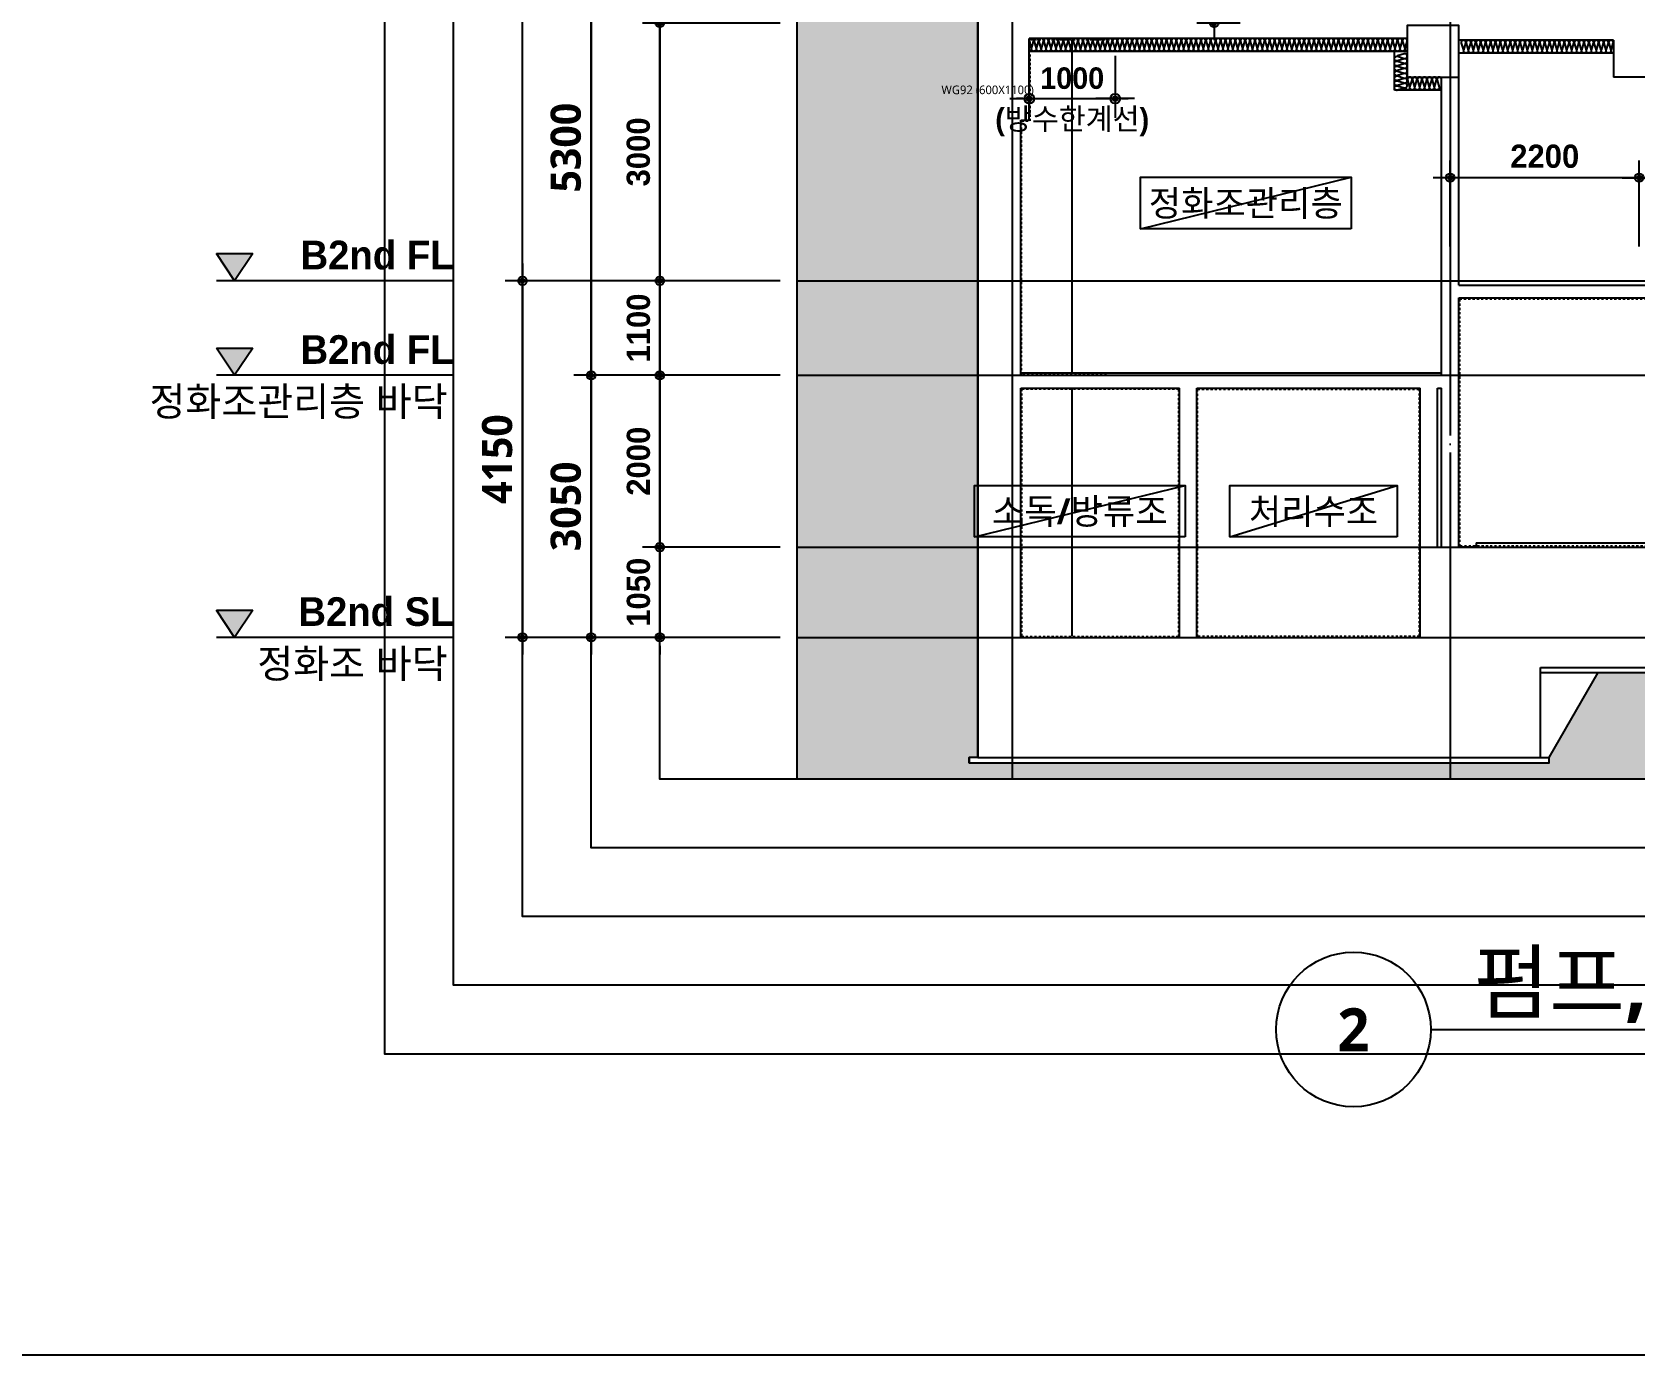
# Model space of a CAD drawing. Header units: millimetres. Extents: x 0 to 168000, y 0 to 59400.
# Drawn here: x 85391 to 104048, y 0 to 15397 of the extents above; entities that cross this region are included whole.
import ezdxf
from ezdxf.enums import TextEntityAlignment as Align

# ---------------------------------------------------------------- set-up
doc = ezdxf.new("R2010")
doc.units = ezdxf.units.MM
doc.header["$LTSCALE"] = 100
for name, pattern in [('CEN', [62, 60, -1, 0, -1]), ('HID', [0.5, 0.25, -0.25]), ('주단면도-1$0$STD_CENTER', [66, 60, -2, 2, -2])]:
    doc.linetypes.add(name, pattern=pattern)
doc.layers.get('Defpoints').update_dxf_attribs({"color": 153})
for name, color, linetype in [('A-ANNO-DIM', 4, 'Continuous'), ('A-ANNO-TEXT1', 7, 'Continuous'), ('A-ANNO-TITL', 7, 'Continuous'), ('A-CEN', 1, 'CEN'), ('A-FLOR-INSL', 8, 'Continuous'), ('A-MARK', 7, 'Continuous'), ('A-ST-AXIS-DIM', 7, 'Continuous'), ('A-ST-CONC', 2, 'Continuous'), ('AA-XXXX-TXT1', 2, 'Continuous'), ('AA-XXXX-TXT2', 3, 'Continuous'), ('DIM', 7, 'Continuous'), ('HID', 7, 'HID'), ('land-sol', 252, 'Continuous'), ('SYM', 7, 'Continuous'), ('주단면도-1$0$A-FIN-TYP1', 6, 'Continuous'), ('주단면도-1$0$A-ST-AXIS-CEN', 252, '주단면도-1$0$STD_CENTER'), ('주단면도-1$0$A-ST-CONC', 2, 'Continuous')]:
    doc.layers.add(name, color=color, linetype=linetype)
doc.layers.add('A-ELEV-LIN2', color=7, linetype='Continuous', lineweight=25)
doc.layers.add('A-XXXX-NPLT', color=144, linetype='Continuous', lineweight=15, plot=False)
doc.layers.add('G(그리드1)', color=185, linetype='Continuous', plot=False)
doc.layers.add('G(그리드2)', color=235, linetype='Continuous', plot=False)
doc.styles.add('2020음성 1차', font='나눔고딕Bold.ttf')
doc.styles.add('SH_진천_나눔', font='')
doc.styles.add('맑은고딕', font='')
doc.styles.get('SH_진천_나눔').set_extended_font_data('NanumGothic', bold=True)
doc.styles.get('맑은고딕').set_extended_font_data('Malgun Gothic')
doc.dimstyles.new('SHP 100', dxfattribs={"dimscale": 100, "dimtxt": 3.5, "dimasz": 1, "dimexe": 2, "dimexo": 2, "dimgap": 1, "dimtad": 1, "dimdec": 0, "dimzin": 0, "dimdsep": 46, "dimtxsty": 'SH_진천_나눔', "dimblk": 'DIMDOT', "dimcen": 0.09, "dimclrd": 256, "dimclre": 256, "dimclrt": 3, "dimadec": 0, "dimazin": 1, "dimtfac": 1, "dimtdec": 0, "dimtix": 1, "dimtmove": 2, "dimatfit": 0, "dimldrblk": 'DIMDOT', "dimfxl": 1, "dimtolj": 1, "dimtzin": 0, "dimlwd": -1, "dimlwe": -1, "dimarcsym": 0})
doc.dimstyles.new('SHP 100내부', dxfattribs={"dimscale": 100, "dimtxt": 2.7, "dimasz": 1, "dimexe": 2, "dimexo": 2, "dimgap": 1, "dimtad": 1, "dimdec": 0, "dimzin": 0, "dimdsep": 46, "dimtxsty": '2020음성 1차', "dimblk": 'DIMDOT', "dimcen": 0.09, "dimclrd": 256, "dimclre": 256, "dimclrt": 3, "dimadec": 0, "dimazin": 1, "dimtfac": 1, "dimtdec": 0, "dimtix": 1, "dimtmove": 2, "dimatfit": 0, "dimldrblk": 'DIMDOT', "dimfxl": 1, "dimtolj": 1, "dimtzin": 0, "dimlwd": -1, "dimlwe": -1, "dimarcsym": 0})
doc.dimstyles.new('내부', dxfattribs={"dimscale": 100, "dimtxt": 2.5, "dimasz": 0.75, "dimexe": 2, "dimexo": 2, "dimgap": 1, "dimtad": 1, "dimdec": 0, "dimdsep": 46, "dimtxsty": '2020음성 1차', "dimblk": 'Z_DOT', "dimcen": 3, "dimdle": 3, "dimclrd": 7, "dimclre": 7, "dimclrt": 3, "dimadec": 0, "dimazin": 0, "dimtfac": 1, "dimtdec": 0, "dimtix": 1, "dimtmove": 2, "dimatfit": 3, "dimfxl": 1, "dimtolj": 1, "dimtzin": 0, "dimarcsym": 0})

# ---------------------------------------------------------------- blocks, each defined once
blk = doc.blocks.new('*U9288')
at = {"layer": 'A-ANNO-TITL'}
blk.add_line((0, 0), (6514.3, 0), dxfattribs=at)
blk.add_circle((-450, 0), 450, dxfattribs=at)
at = {"layer": 'AA-XXXX-TXT1', "style": 'SH_진천_나눔'}
blk.add_attdef('DWG.TITLE', (250, 100), '', height=350, dxfattribs=at)
at = {"layer": 'AA-XXXX-TXT1', "color": 7, "style": 'SH_진천_나눔'}
blk.add_attdef('NO1', text='', height=300, dxfattribs=at).set_placement((-450, 0), align=Align.MIDDLE)
at = {"layer": 'AA-XXXX-TXT1', "style": 'SH_진천_나눔'}
blk.add_attdef('SCALE', text='', height=150, dxfattribs=at).set_placement((6264.3, -100), align=Align.TOP_RIGHT)
blk = doc.blocks.new('Level - GL_Architecture-538196-단면도-1')
at = {"layer": 'A-MARK'}
blk.add_hatch(color=256, dxfattribs=at).paths.add_polyline_path([(-50332, 900), (-49732, 0), (-49132, 900)], flags=0)
for p, q in [((-50332, 900), (-49132, 900)), ((-49732, 0), (-50332, 900)), ((-49132, 900), (-49732, 0)), ((-42506, 0), (-50332, 0))]:
    blk.add_line(p, q, dxfattribs=at)
blk = doc.blocks.new('DIMDOT')
at = {"color": 0}
blk.add_line((-2, 0), (2, 0), dxfattribs=at)
for radius in [0.5, 0.25]:
    blk.add_circle((0, 0), radius, dxfattribs=at)
blk = doc.blocks.new('*D9339')
at = {"layer": 'A-ST-AXIS-DIM'}
for p, q in [((94098, 21502), (90898, 21502)), ((91098, 12602), (91098, 21402)), ((94098, 12502), (90898, 12502))]:
    blk.add_line(p, q, dxfattribs=at)
at = {"layer": 'Defpoints', "color": 0}
for p in [(91098, 21502), (94298, 21502), (94298, 12502)]:
    blk.add_point(p, dxfattribs=at)
at = {"layer": 'A-ST-AXIS-DIM', "linetype": 'ByBlock', "xscale": 100, "yscale": 100, "zscale": 100}
for p, rotation in [((91098, 21502), 90), ((91098, 12502), 270)]:
    blk.add_blockref('DIMDOT', p, dxfattribs=dict(at, rotation=rotation))
at = {"layer": 'A-ST-AXIS-DIM', "color": 3, "insert": (90805, 17002), "char_height": 350, "attachment_point": 5, "rotation": 90, "style": 'SH_진천_나눔'}
blk.add_mtext('\\A1;9000', dxfattribs=at)
blk = doc.blocks.new('*D9340')
at = {"layer": 'A-ST-AXIS-DIM'}
for p, q in [((94098, 12502), (90898, 12502)), ((91098, 12402), (91098, 8452)), ((94098, 8352), (90898, 8352))]:
    blk.add_line(p, q, dxfattribs=at)
at = {"layer": 'Defpoints', "color": 0}
for p in [(94298, 12502), (91098, 8352), (94298, 8352)]:
    blk.add_point(p, dxfattribs=at)
at = {"layer": 'A-ST-AXIS-DIM', "linetype": 'ByBlock', "xscale": 100, "yscale": 100, "zscale": 100}
for p, rotation in [((91098, 12502), 90), ((91098, 8352), 270)]:
    blk.add_blockref('DIMDOT', p, dxfattribs=dict(at, rotation=rotation))
at = {"layer": 'A-ST-AXIS-DIM', "color": 3, "insert": (90806, 10427), "char_height": 350, "attachment_point": 5, "rotation": 90, "style": 'SH_진천_나눔'}
blk.add_mtext('\\A1;4150', dxfattribs=at)
blk = doc.blocks.new('*D9341')
at = {"layer": 'A-ST-AXIS-DIM'}
for p, q in [((94098, 16702), (91698, 16702)), ((91898, 16602), (91898, 11502)), ((94098, 11402), (91698, 11402))]:
    blk.add_line(p, q, dxfattribs=at)
at = {"layer": 'Defpoints', "color": 0}
for p in [(94298, 16702), (91898, 11402), (94298, 11402)]:
    blk.add_point(p, dxfattribs=at)
at = {"layer": 'A-ST-AXIS-DIM', "linetype": 'ByBlock', "xscale": 100, "yscale": 100, "zscale": 100}
for p, rotation in [((91898, 16702), 90), ((91898, 11402), 270)]:
    blk.add_blockref('DIMDOT', p, dxfattribs=dict(at, rotation=rotation))
at = {"layer": 'A-ST-AXIS-DIM', "color": 3, "insert": (91605, 14052), "char_height": 350, "attachment_point": 5, "rotation": 90, "style": 'SH_진천_나눔'}
blk.add_mtext('\\A1;5300', dxfattribs=at)
blk = doc.blocks.new('*D9343')
at = {"layer": 'A-ST-AXIS-DIM'}
for p, q in [((94098, 11402), (91698, 11402)), ((91898, 11302), (91898, 8452)), ((94098, 8352), (91698, 8352))]:
    blk.add_line(p, q, dxfattribs=at)
at = {"layer": 'Defpoints', "color": 0}
for p in [(94298, 11402), (91898, 8352), (94298, 8352)]:
    blk.add_point(p, dxfattribs=at)
at = {"layer": 'A-ST-AXIS-DIM', "linetype": 'ByBlock', "xscale": 100, "yscale": 100, "zscale": 100}
for p, rotation in [((91898, 11402), 90), ((91898, 8352), 270)]:
    blk.add_blockref('DIMDOT', p, dxfattribs=dict(at, rotation=rotation))
at = {"layer": 'A-ST-AXIS-DIM', "color": 3, "insert": (91605, 9877), "char_height": 350, "attachment_point": 5, "rotation": 90, "style": 'SH_진천_나눔'}
blk.add_mtext('\\A1;3050', dxfattribs=at)
blk = doc.blocks.new('Z_DOT')
at = {"layer": 'DIM', "color": 0}
for p, q in [((0, -3), (0, 3)), ((-3, 0), (3, 0))]:
    blk.add_line(p, q, dxfattribs=at)
for radius in [0.75, 0.375]:
    blk.add_circle((0, 0), radius, dxfattribs=at)
blk = doc.blocks.new('*D9381')
at = {"layer": 'Defpoints', "color": 0}
for p in [(96998, 15322), (97998, 15322), (97998, 14622)]:
    blk.add_point(p, dxfattribs=at)
at = {"layer": 'DIM', "color": 7, "lineweight": -2, "ltscale": 10}
for p, q in [((96998, 15122), (96998, 14422)), ((97998, 15122), (97998, 14422)), ((96923, 14622), (96848, 14622)), ((96998, 14622), (97998, 14622)), ((98073, 14622), (98148, 14622))]:
    blk.add_line(p, q, dxfattribs=at)
at = {"layer": 'DIM', "color": 7, "linetype": 'ByBlock', "lineweight": -2, "xscale": 75, "yscale": 75, "zscale": 75}
blk.add_blockref('Z_DOT', (96998, 14622), dxfattribs=at)
at = {"layer": 'DIM', "color": 7, "linetype": 'ByBlock', "lineweight": -2, "xscale": 75, "yscale": 75, "zscale": 75, "rotation": 180}
blk.add_blockref('Z_DOT', (97998, 14622), dxfattribs=at)
at = {"layer": 'DIM', "color": 3, "char_height": 250, "attachment_point": 5, "style": '2020음성 1차'}
for s, insert in [('\\A1;1000', (97498, 14859)), ('\\A1;(방수한계선)', (97498, 14348))]:
    blk.add_mtext(s, dxfattribs=dict(at, insert=insert))
blk = doc.blocks.new('*D9409')
at = {"layer": 'A-ANNO-DIM'}
for p, q in [((104098, 12902), (104098, 13902)), ((105698, 12902), (105698, 13902)), ((105598, 13702), (104198, 13702))]:
    blk.add_line(p, q, dxfattribs=at)
at = {"layer": 'Defpoints', "color": 0}
for p in [(104098, 13702), (104098, 12702), (105698, 12702)]:
    blk.add_point(p, dxfattribs=at)
at = {"layer": 'A-ANNO-DIM', "linetype": 'ByBlock', "xscale": 100, "yscale": 100, "zscale": 100, "rotation": 180}
blk.add_blockref('DIMDOT', (104098, 13702), dxfattribs=at)
at = {"layer": 'A-ANNO-DIM', "linetype": 'ByBlock', "xscale": 100, "yscale": 100, "zscale": 100}
blk.add_blockref('DIMDOT', (105698, 13702), dxfattribs=at)
at = {"layer": 'A-ANNO-DIM', "color": 3, "insert": (104898, 13951), "char_height": 270, "attachment_point": 5, "style": '2020음성 1차'}
blk.add_mtext('\\A1;1600', dxfattribs=at)
blk = doc.blocks.new('*D9411')
at = {"layer": 'A-ANNO-DIM'}
for p, q in [((101898, 12902), (101898, 13902)), ((104098, 12902), (104098, 13902)), ((103998, 13702), (101998, 13702))]:
    blk.add_line(p, q, dxfattribs=at)
at = {"layer": 'Defpoints', "color": 0}
for p in [(101898, 13702), (101898, 12702), (104098, 12702)]:
    blk.add_point(p, dxfattribs=at)
at = {"layer": 'A-ANNO-DIM', "linetype": 'ByBlock', "xscale": 100, "yscale": 100, "zscale": 100, "rotation": 180}
blk.add_blockref('DIMDOT', (101898, 13702), dxfattribs=at)
at = {"layer": 'A-ANNO-DIM', "linetype": 'ByBlock', "xscale": 100, "yscale": 100, "zscale": 100}
blk.add_blockref('DIMDOT', (104098, 13702), dxfattribs=at)
at = {"layer": 'A-ANNO-DIM', "color": 3, "insert": (102998, 13950), "char_height": 270, "attachment_point": 5, "style": '2020음성 1차'}
blk.add_mtext('\\A1;2200', dxfattribs=at)
blk = doc.blocks.new('*D9417')
at = {"layer": 'A-ANNO-DIM'}
for p, q in [((94098, 16702), (92498, 16702)), ((92698, 16602), (92698, 15602)), ((94098, 15502), (92498, 15502))]:
    blk.add_line(p, q, dxfattribs=at)
at = {"layer": 'Defpoints', "color": 0}
for p in [(94298, 16702), (92698, 15502), (94298, 15502)]:
    blk.add_point(p, dxfattribs=at)
at = {"layer": 'A-ANNO-DIM', "linetype": 'ByBlock', "xscale": 100, "yscale": 100, "zscale": 100}
for p, rotation in [((92698, 16702), 90), ((92698, 15502), 270)]:
    blk.add_blockref('DIMDOT', p, dxfattribs=dict(at, rotation=rotation))
at = {"layer": 'A-ANNO-DIM', "color": 3, "insert": (92450, 16102), "char_height": 270, "attachment_point": 5, "rotation": 90, "style": '2020음성 1차'}
blk.add_mtext('\\A1;1200', dxfattribs=at)
blk = doc.blocks.new('*D9418')
at = {"layer": 'A-ANNO-DIM'}
for p, q in [((94098, 15502), (92498, 15502)), ((92698, 15402), (92698, 12602)), ((94098, 12502), (92498, 12502))]:
    blk.add_line(p, q, dxfattribs=at)
at = {"layer": 'Defpoints', "color": 0}
for p in [(94298, 15502), (92698, 12502), (94298, 12502)]:
    blk.add_point(p, dxfattribs=at)
at = {"layer": 'A-ANNO-DIM', "linetype": 'ByBlock', "xscale": 100, "yscale": 100, "zscale": 100}
for p, rotation in [((92698, 15502), 90), ((92698, 12502), 270)]:
    blk.add_blockref('DIMDOT', p, dxfattribs=dict(at, rotation=rotation))
at = {"layer": 'A-ANNO-DIM', "color": 3, "insert": (92449, 14002), "char_height": 270, "attachment_point": 5, "rotation": 90, "style": '2020음성 1차'}
blk.add_mtext('\\A1;3000', dxfattribs=at)
blk = doc.blocks.new('*D9419')
at = {"layer": 'A-ANNO-DIM'}
for p, q in [((94098, 12502), (92498, 12502)), ((92698, 12402), (92698, 11502)), ((94098, 11402), (92498, 11402))]:
    blk.add_line(p, q, dxfattribs=at)
at = {"layer": 'Defpoints', "color": 0}
for p in [(94298, 12502), (92698, 11402), (94298, 11402)]:
    blk.add_point(p, dxfattribs=at)
at = {"layer": 'A-ANNO-DIM', "linetype": 'ByBlock', "xscale": 100, "yscale": 100, "zscale": 100}
for p, rotation in [((92698, 12502), 90), ((92698, 11402), 270)]:
    blk.add_blockref('DIMDOT', p, dxfattribs=dict(at, rotation=rotation))
at = {"layer": 'A-ANNO-DIM', "color": 3, "insert": (92450, 11952), "char_height": 270, "attachment_point": 5, "rotation": 90, "style": '2020음성 1차'}
blk.add_mtext('\\A1;1100', dxfattribs=at)
blk = doc.blocks.new('*D9420')
at = {"layer": 'A-ANNO-DIM'}
for p, q in [((94098, 11402), (92498, 11402)), ((92698, 11302), (92698, 9502)), ((94098, 9402), (92498, 9402))]:
    blk.add_line(p, q, dxfattribs=at)
at = {"layer": 'Defpoints', "color": 0}
for p in [(94298, 11402), (92698, 9402), (94298, 9402)]:
    blk.add_point(p, dxfattribs=at)
at = {"layer": 'A-ANNO-DIM', "linetype": 'ByBlock', "xscale": 100, "yscale": 100, "zscale": 100}
for p, rotation in [((92698, 11402), 90), ((92698, 9402), 270)]:
    blk.add_blockref('DIMDOT', p, dxfattribs=dict(at, rotation=rotation))
at = {"layer": 'A-ANNO-DIM', "color": 3, "insert": (92450, 10402), "char_height": 270, "attachment_point": 5, "rotation": 90, "style": '2020음성 1차'}
blk.add_mtext('\\A1;2000', dxfattribs=at)
blk = doc.blocks.new('*D9421')
at = {"layer": 'A-ANNO-DIM'}
for p, q in [((92698, 9502), (92698, 9602)), ((94098, 9402), (92498, 9402)), ((92698, 9402), (92698, 8352)), ((94098, 8352), (92498, 8352)), ((92698, 8252), (92698, 8152))]:
    blk.add_line(p, q, dxfattribs=at)
at = {"layer": 'Defpoints', "color": 0}
for p in [(94298, 9402), (92698, 8352), (94298, 8352)]:
    blk.add_point(p, dxfattribs=at)
at = {"layer": 'A-ANNO-DIM', "linetype": 'ByBlock', "xscale": 100, "yscale": 100, "zscale": 100}
for p, rotation in [((92698, 9402), 270), ((92698, 8352), 90)]:
    blk.add_blockref('DIMDOT', p, dxfattribs=dict(at, rotation=rotation))
at = {"layer": 'A-ANNO-DIM', "color": 3, "insert": (92450, 8877), "char_height": 270, "attachment_point": 5, "rotation": 90, "style": '2020음성 1차'}
blk.add_mtext('\\A1;1050', dxfattribs=at)
blk = doc.blocks.new('*D9463')
at = {"layer": 'A-ANNO-DIM'}
for p, q in [((99446, 18502), (98950, 18502)), ((99150, 18402), (99150, 15602)), ((99451, 15502), (98950, 15502))]:
    blk.add_line(p, q, dxfattribs=at)
at = {"layer": 'Defpoints', "color": 0}
for p in [(99646, 18502), (99150, 15502), (99651, 15502)]:
    blk.add_point(p, dxfattribs=at)
at = {"layer": 'A-ANNO-DIM', "linetype": 'ByBlock', "xscale": 100, "yscale": 100, "zscale": 100}
for p, rotation in [((99150, 18502), 90), ((99150, 15502), 270)]:
    blk.add_blockref('DIMDOT', p, dxfattribs=dict(at, rotation=rotation))
at = {"layer": 'A-ANNO-DIM', "color": 3, "insert": (98900, 17002), "char_height": 270, "attachment_point": 5, "rotation": 90, "style": '2020음성 1차'}
blk.add_mtext('\\A1;CH:3000', dxfattribs=at)

msp = doc.modelspace()

# ---------------------------------------------------------------- hatches: boundary and pattern name
at = {"layer": 'A-MARK'}
msp.add_hatch(color=256, dxfattribs=at).paths.add_polyline_path([(87537.5, 8669.5), (87749.1, 8352), (87960.8, 8669.5)], flags=0)
at = {"layer": 'land-sol', "transparency": 33554687}
h = msp.add_hatch(color=256, dxfattribs=at)
h.dxf.hatch_style = 1
h.paths.add_polyline_path([(96398, 20052), (96398, 6952), (96298, 6952), (96298, 6892), (103048, 6892), (103048, 6952), (103619.5, 7941.9), (112098, 7941.9), (112098, 8002), (111998, 8002), (111998, 11592), (113398, 11592), (113398, 6702), (94298, 6702), (94298, 20102), (94398, 20102), (94398, 20302), (96398, 20302)])

# ---------------------------------------------------------------- linework, layer by layer
at = {"layer": 'A-CEN'}
msp.add_line((101898, 16702), (101898, 6702), dxfattribs=at)
at = {"layer": 'A-ELEV-LIN2'}
for p, q in [((97498, 11432), (97498, 15307)), ((97498, 8367), (97498, 11237))]:
    msp.add_line(p, q, dxfattribs=at)
at = {"layer": 'A-FLOR-INSL'}
for p, q in [((101398, 15172), (96998, 15172)), ((101248, 14722), (101248, 15172)), ((103798, 15152), (101998, 15152)), ((101798, 14722), (101248, 14722))]:
    msp.add_line(p, q, dxfattribs=at)
for points in [[(101398, 15172, -0.492771), (101372.5, 15207.2), (101396.4, 15286.8), (101396.4, 15286.8, 1.34), (101343.9, 15286.8), (101367.8, 15207.2, -1.34), (101315.3, 15207.2), (101339.2, 15286.8), (101339.2, 15286.8, 1.34), (101286.7, 15286.8), (101310.6, 15207.2, -1.34), (101258.1, 15207.2), (101282, 15286.8), (101282, 15286.8, 1.34), (101229.5, 15286.8), (101253.4, 15207.2, -1.34), (101200.9, 15207.2), (101224.8, 15286.8), (101224.8, 15286.8, 1.34), (101172.3, 15286.8), (101196.2, 15207.2, -1.34), (101143.7, 15207.2), (101167.6, 15286.8), (101167.6, 15286.8, 1.34), (101115.1, 15286.8), (101138.9, 15207.2, -1.34), (101086.4, 15207.2), (101110.3, 15286.8), (101110.3, 15286.8, 1.34), (101057.8, 15286.8), (101081.7, 15207.2, -1.34), (101029.2, 15207.2), (101053.1, 15286.8), (101053.1, 15286.8, 1.34), (101000.6, 15286.8), (101024.5, 15207.2, -1.34), (100972, 15207.2), (100995.9, 15286.8), (100995.9, 15286.8, 1.34), (100943.4, 15286.8), (100967.3, 15207.2, -1.34), (100914.8, 15207.2), (100938.7, 15286.8), (100938.7, 15286.8, 1.34), (100886.2, 15286.8), (100910.1, 15207.2, -1.34), (100857.6, 15207.2), (100881.5, 15286.8), (100881.5, 15286.8, 1.34), (100829, 15286.8), (100852.9, 15207.2, -1.34), (100800.4, 15207.2), (100824.3, 15286.8), (100824.3, 15286.8, 1.34), (100771.8, 15286.8), (100795.7, 15207.2, -1.34), (100743.2, 15207.2), (100767.1, 15286.8), (100767.1, 15286.8, 1.34), (100714.6, 15286.8), (100738.5, 15207.2, -1.34), (100686, 15207.2), (100709.9, 15286.8), (100709.9, 15286.8, 1.34), (100657.4, 15286.8), (100681.3, 15207.2, -1.34), (100628.8, 15207.2), (100652.7, 15286.8), (100652.7, 15286.8, 1.34), (100600.2, 15286.8), (100624.1, 15207.2, -1.34), (100571.6, 15207.2), (100595.5, 15286.8), (100595.5, 15286.8, 1.34), (100543, 15286.8), (100566.9, 15207.2, -1.34), (100514.4, 15207.2), (100538.3, 15286.8), (100538.3, 15286.8, 1.34), (100485.8, 15286.8), (100509.7, 15207.2, -1.34), (100457.2, 15207.2), (100481.1, 15286.8), (100481.1, 15286.8, 1.34), (100428.6, 15286.8), (100452.5, 15207.2, -1.34), (100400, 15207.2), (100423.8, 15286.8), (100423.8, 15286.8, 1.34), (100371.3, 15286.8), (100395.2, 15207.2, -1.34), (100342.7, 15207.2), (100366.6, 15286.8), (100366.6, 15286.8, 1.34), (100314.1, 15286.8), (100338, 15207.2, -1.34), (100285.5, 15207.2), (100309.4, 15286.8), (100309.4, 15286.8, 1.34), (100256.9, 15286.8), (100280.8, 15207.2, -1.34), (100228.3, 15207.2), (100252.2, 15286.8), (100252.2, 15286.8, 1.34), (100199.7, 15286.8), (100223.6, 15207.2, -1.34), (100171.1, 15207.2), (100195, 15286.8), (100195, 15286.8, 1.34), (100142.5, 15286.8), (100166.4, 15207.2, -1.34), (100113.9, 15207.2), (100137.8, 15286.8), (100137.8, 15286.8, 1.34), (100085.3, 15286.8), (100109.2, 15207.2, -1.34), (100056.7, 15207.2), (100080.6, 15286.8), (100080.6, 15286.8, 1.34), (100028.1, 15286.8), (100052, 15207.2, -1.34), (99999.5, 15207.2), (100023.4, 15286.8), (100023.4, 15286.8, 1.34), (99970.9, 15286.8), (99994.8, 15207.2, -1.34), (99942.3, 15207.2), (99966.2, 15286.8), (99966.2, 15286.8, 1.34), (99913.7, 15286.8), (99937.6, 15207.2, -1.34), (99885.1, 15207.2), (99909, 15286.8), (99909, 15286.8, 1.34), (99856.5, 15286.8), (99880.4, 15207.2, -1.34), (99827.9, 15207.2), (99851.8, 15286.8), (99851.8, 15286.8, 1.34), (99799.3, 15286.8), (99823.2, 15207.2, -1.34), (99770.7, 15207.2), (99794.6, 15286.8), (99794.6, 15286.8, 1.34), (99742.1, 15286.8), (99766, 15207.2, -1.34), (99713.5, 15207.2), (99737.4, 15286.8), (99737.4, 15286.8, 1.34), (99684.9, 15286.8), (99708.8, 15207.2, -1.34), (99656.3, 15207.2), (99680.1, 15286.8), (99680.1, 15286.8, 1.34), (99627.6, 15286.8), (99651.5, 15207.2, -1.34), (99599, 15207.2), (99622.9, 15286.8), (99622.9, 15286.8, 1.34), (99570.4, 15286.8), (99594.3, 15207.2, -1.34), (99541.8, 15207.2), (99565.7, 15286.8), (99565.7, 15286.8, 1.34), (99513.2, 15286.8), (99537.1, 15207.2, -1.34), (99484.6, 15207.2), (99508.5, 15286.8), (99508.5, 15286.8, 1.34), (99456, 15286.8), (99479.9, 15207.2, -1.34), (99427.4, 15207.2), (99451.3, 15286.8), (99451.3, 15286.8, 1.34), (99398.8, 15286.8), (99422.7, 15207.2, -1.34), (99370.2, 15207.2), (99394.1, 15286.8), (99394.1, 15286.8, 1.34), (99341.6, 15286.8), (99365.5, 15207.2, -1.34), (99313, 15207.2), (99336.9, 15286.8), (99336.9, 15286.8, 1.34), (99284.4, 15286.8), (99308.3, 15207.2, -1.34), (99255.8, 15207.2), (99279.7, 15286.8), (99279.7, 15286.8, 1.34), (99227.2, 15286.8), (99251.1, 15207.2, -1.34), (99198.6, 15207.2), (99222.5, 15286.8), (99222.5, 15286.8, 1.34), (99170, 15286.8), (99193.9, 15207.2, -1.34), (99141.4, 15207.2), (99165.3, 15286.8), (99165.3, 15286.8, 1.34), (99112.8, 15286.8), (99136.7, 15207.2, -1.34), (99084.2, 15207.2), (99108.1, 15286.8), (99108.1, 15286.8, 1.34), (99055.6, 15286.8), (99079.5, 15207.2, -1.34), (99027, 15207.2), (99050.9, 15286.8), (99050.9, 15286.8, 1.34), (98998.4, 15286.8), (99022.3, 15207.2, -1.34), (98969.8, 15207.2), (98993.7, 15286.8), (98993.7, 15286.8, 1.34), (98941.2, 15286.8), (98965, 15207.2, -1.34), (98912.5, 15207.2), (98936.4, 15286.8), (98936.4, 15286.8, 1.34), (98883.9, 15286.8), (98907.8, 15207.2, -1.34), (98855.3, 15207.2), (98879.2, 15286.8), (98879.2, 15286.8, 1.34), (98826.7, 15286.8), (98850.6, 15207.2, -1.34), (98798.1, 15207.2), (98822, 15286.8), (98822, 15286.8, 1.34), (98769.5, 15286.8), (98793.4, 15207.2, -1.34), (98740.9, 15207.2), (98764.8, 15286.8), (98764.8, 15286.8, 1.34), (98712.3, 15286.8), (98736.2, 15207.2, -1.34), (98683.7, 15207.2), (98707.6, 15286.8), (98707.6, 15286.8, 1.34), (98655.1, 15286.8), (98679, 15207.2, -1.34), (98626.5, 15207.2), (98650.4, 15286.8), (98650.4, 15286.8, 1.34), (98597.9, 15286.8), (98621.8, 15207.2, -1.34), (98569.3, 15207.2), (98593.2, 15286.8), (98593.2, 15286.8, 1.34), (98540.7, 15286.8), (98564.6, 15207.2, -1.34), (98512.1, 15207.2), (98536, 15286.8), (98536, 15286.8, 1.34), (98483.5, 15286.8), (98507.4, 15207.2, -1.34), (98454.9, 15207.2), (98478.8, 15286.8), (98478.8, 15286.8, 1.34), (98426.3, 15286.8), (98450.2, 15207.2, -1.34), (98397.7, 15207.2), (98421.6, 15286.8), (98421.6, 15286.8, 1.34), (98369.1, 15286.8), (98393, 15207.2, -1.34), (98340.5, 15207.2), (98364.4, 15286.8), (98364.4, 15286.8, 1.34), (98311.9, 15286.8), (98335.8, 15207.2, -1.34), (98283.3, 15207.2), (98307.2, 15286.8), (98307.2, 15286.8, 1.34), (98254.7, 15286.8), (98278.6, 15207.2, -1.34), (98226.1, 15207.2), (98249.9, 15286.8), (98249.9, 15286.8, 1.34), (98197.4, 15286.8), (98221.3, 15207.2, -1.34), (98168.8, 15207.2), (98192.7, 15286.8), (98192.7, 15286.8, 1.34), (98140.2, 15286.8), (98164.1, 15207.2, -1.34), (98111.6, 15207.2), (98135.5, 15286.8), (98135.5, 15286.8, 1.34), (98083, 15286.8), (98106.9, 15207.2, -1.34), (98054.4, 15207.2), (98078.3, 15286.8), (98078.3, 15286.8, 1.34), (98025.8, 15286.8), (98049.7, 15207.2, -1.34), (97997.2, 15207.2), (98021.1, 15286.8), (98021.1, 15286.8, 1.34), (97968.6, 15286.8), (97992.5, 15207.2, -1.34), (97940, 15207.2), (97963.9, 15286.8), (97963.9, 15286.8, 1.34), (97911.4, 15286.8), (97935.3, 15207.2, -1.34), (97882.8, 15207.2), (97906.7, 15286.8), (97906.7, 15286.8, 1.34), (97854.2, 15286.8), (97878.1, 15207.2, -1.34), (97825.6, 15207.2), (97849.5, 15286.8), (97849.5, 15286.8, 1.34), (97797, 15286.8), (97820.9, 15207.2, -1.34), (97768.4, 15207.2), (97792.3, 15286.8), (97792.3, 15286.8, 1.34), (97739.8, 15286.8), (97763.7, 15207.2, -1.34), (97711.2, 15207.2), (97735.1, 15286.8), (97735.1, 15286.8, 1.34), (97682.6, 15286.8), (97706.5, 15207.2, -1.34), (97654, 15207.2), (97677.9, 15286.8), (97677.9, 15286.8, 1.34), (97625.4, 15286.8), (97649.3, 15207.2, -1.34), (97596.8, 15207.2), (97620.7, 15286.8), (97620.7, 15286.8, 1.34), (97568.2, 15286.8), (97592.1, 15207.2, -1.34), (97539.6, 15207.2), (97563.5, 15286.8), (97563.5, 15286.8, 1.34), (97511, 15286.8), (97534.8, 15207.2, -1.34), (97482.3, 15207.2), (97506.2, 15286.8), (97506.2, 15286.8, 1.34), (97453.7, 15286.8), (97477.6, 15207.2, -1.34), (97425.1, 15207.2), (97449, 15286.8), (97449, 15286.8, 1.34), (97396.5, 15286.8), (97420.4, 15207.2, -1.34), (97367.9, 15207.2), (97391.8, 15286.8), (97391.8, 15286.8, 1.34), (97339.3, 15286.8), (97363.2, 15207.2, -1.34), (97310.7, 15207.2), (97334.6, 15286.8), (97334.6, 15286.8, 1.34), (97282.1, 15286.8), (97306, 15207.2, -1.34), (97253.5, 15207.2), (97277.4, 15286.8), (97277.4, 15286.8, 1.34), (97224.9, 15286.8), (97248.8, 15207.2, -1.34), (97196.3, 15207.2), (97220.2, 15286.8), (97220.2, 15286.8, 1.34), (97167.7, 15286.8), (97191.6, 15207.2, -1.34), (97139.1, 15207.2), (97163, 15286.8), (97163, 15286.8, 1.34), (97110.5, 15286.8), (97134.4, 15207.2, -1.34), (97081.9, 15207.2), (97105.8, 15286.8), (97105.8, 15286.8, 1.34), (97053.3, 15286.8), (97077.2, 15207.2, -1.34), (97024.7, 15207.2), (97048.6, 15286.8), (97048.6, 15286.8, 1.34), (96996.1, 15286.8), (97020, 15207.2, -0.4537099), (96998, 15172.4)], [(103798, 15152, -0.5031523), (103771.6, 15187.2), (103795.5, 15266.8), (103795.5, 15266.8, 1.34), (103743, 15266.8), (103766.9, 15187.2, -1.34), (103714.4, 15187.2), (103738.3, 15266.8), (103738.3, 15266.8, 1.34), (103685.8, 15266.8), (103709.7, 15187.2, -1.34), (103657.2, 15187.2), (103681.1, 15266.8), (103681.1, 15266.8, 1.34), (103628.6, 15266.8), (103652.5, 15187.2, -1.34), (103600, 15187.2), (103623.8, 15266.8), (103623.8, 15266.8, 1.34), (103571.3, 15266.8), (103595.2, 15187.2, -1.34), (103542.7, 15187.2), (103566.6, 15266.8), (103566.6, 15266.8, 1.34), (103514.1, 15266.8), (103538, 15187.2, -1.34), (103485.5, 15187.2), (103509.4, 15266.8), (103509.4, 15266.8, 1.34), (103456.9, 15266.8), (103480.8, 15187.2, -1.34), (103428.3, 15187.2), (103452.2, 15266.8), (103452.2, 15266.8, 1.34), (103399.7, 15266.8), (103423.6, 15187.2, -1.34), (103371.1, 15187.2), (103395, 15266.8), (103395, 15266.8, 1.34), (103342.5, 15266.8), (103366.4, 15187.2, -1.34), (103313.9, 15187.2), (103337.8, 15266.8), (103337.8, 15266.8, 1.34), (103285.3, 15266.8), (103309.2, 15187.2, -1.34), (103256.7, 15187.2), (103280.6, 15266.8), (103280.6, 15266.8, 1.34), (103228.1, 15266.8), (103252, 15187.2, -1.34), (103199.5, 15187.2), (103223.4, 15266.8), (103223.4, 15266.8, 1.34), (103170.9, 15266.8), (103194.8, 15187.2, -1.34), (103142.3, 15187.2), (103166.2, 15266.8), (103166.2, 15266.8, 1.34), (103113.7, 15266.8), (103137.6, 15187.2, -1.34), (103085.1, 15187.2), (103109, 15266.8), (103109, 15266.8, 1.34), (103056.5, 15266.8), (103080.4, 15187.2, -1.34), (103027.9, 15187.2), (103051.8, 15266.8), (103051.8, 15266.8, 1.34), (102999.3, 15266.8), (103023.2, 15187.2, -1.34), (102970.7, 15187.2), (102994.6, 15266.8), (102994.6, 15266.8, 1.34), (102942.1, 15266.8), (102966, 15187.2, -1.34), (102913.5, 15187.2), (102937.4, 15266.8), (102937.4, 15266.8, 1.34), (102884.9, 15266.8), (102908.8, 15187.2, -1.34), (102856.3, 15187.2), (102880.1, 15266.8), (102880.1, 15266.8, 1.34), (102827.6, 15266.8), (102851.5, 15187.2, -1.34), (102799, 15187.2), (102822.9, 15266.8), (102822.9, 15266.8, 1.34), (102770.4, 15266.8), (102794.3, 15187.2, -1.34), (102741.8, 15187.2), (102765.7, 15266.8), (102765.7, 15266.8, 1.34), (102713.2, 15266.8), (102737.1, 15187.2, -1.34), (102684.6, 15187.2), (102708.5, 15266.8), (102708.5, 15266.8, 1.34), (102656, 15266.8), (102679.9, 15187.2, -1.34), (102627.4, 15187.2), (102651.3, 15266.8), (102651.3, 15266.8, 1.34), (102598.8, 15266.8), (102622.7, 15187.2, -1.34), (102570.2, 15187.2), (102594.1, 15266.8), (102594.1, 15266.8, 1.34), (102541.6, 15266.8), (102565.5, 15187.2, -1.34), (102513, 15187.2), (102536.9, 15266.8), (102536.9, 15266.8, 1.34), (102484.4, 15266.8), (102508.3, 15187.2, -1.34), (102455.8, 15187.2), (102479.7, 15266.8), (102479.7, 15266.8, 1.34), (102427.2, 15266.8), (102451.1, 15187.2, -1.34), (102398.6, 15187.2), (102422.5, 15266.8), (102422.5, 15266.8, 1.34), (102370, 15266.8), (102393.9, 15187.2, -1.34), (102341.4, 15187.2), (102365.3, 15266.8), (102365.3, 15266.8, 1.34), (102312.8, 15266.8), (102336.7, 15187.2, -1.34), (102284.2, 15187.2), (102308.1, 15266.8), (102308.1, 15266.8, 1.34), (102255.6, 15266.8), (102279.5, 15187.2, -1.34), (102227, 15187.2), (102250.9, 15266.8), (102250.9, 15266.8, 1.34), (102198.4, 15266.8), (102222.3, 15187.2, -1.34), (102169.8, 15187.2), (102193.7, 15266.8), (102193.7, 15266.8, 1.34), (102141.2, 15266.8), (102165, 15187.2, -1.34), (102112.5, 15187.2), (102136.4, 15266.8), (102136.4, 15266.8, 1.34), (102083.9, 15266.8), (102107.8, 15187.2, -1.34), (102055.3, 15187.2), (102079.2, 15266.8), (102079.2, 15266.8, 1.34), (102026.7, 15266.8), (102050.6, 15187.2, -1.34)], [(101397.4, 14722, 0.4400823), (101362.8, 14742.8), (101283.1, 14718.9, -1.34), (101283.1, 14771.4), (101362.8, 14747.5), (101362.8, 14747.5, 1.34), (101362.8, 14800), (101283.1, 14776.1, -1.34), (101283.1, 14828.6), (101362.8, 14804.7), (101362.8, 14804.7, 1.34), (101362.8, 14857.2), (101283.1, 14833.3, -1.34), (101283.1, 14885.8), (101362.8, 14861.9), (101362.8, 14861.9, 1.34), (101362.8, 14914.4), (101283.1, 14890.5, -1.34), (101283.1, 14943), (101362.8, 14919.1), (101362.8, 14919.1, 1.34), (101362.8, 14971.6), (101283.1, 14947.7, -1.34), (101283.1, 15000.2), (101362.8, 14976.3), (101362.8, 14976.3, 1.34), (101362.8, 15028.8), (101283.1, 15004.9, -1.34), (101283.1, 15057.4), (101362.8, 15033.5), (101362.8, 15033.5, 1.34), (101362.8, 15086), (101283.1, 15062.2, -1.34), (101283.1, 15114.7), (101362.8, 15090.8), (101362.8, 15090.8, 1.34), (101362.8, 15143.3), (101283.1, 15119.4, -1.34)], [(101796.8, 14836.8, 1.34), (101744.3, 14836.8), (101768.2, 14757.2, -1.34), (101715.7, 14757.2), (101739.6, 14836.8), (101739.6, 14836.8, 1.34), (101687.1, 14836.8), (101711, 14757.2, -1.34), (101658.5, 14757.2), (101682.4, 14836.8), (101682.4, 14836.8, 1.34), (101629.9, 14836.8), (101653.8, 14757.2, -1.34), (101601.3, 14757.2), (101625.2, 14836.8), (101625.2, 14836.8, 1.34), (101572.7, 14836.8), (101596.6, 14757.2, -1.34), (101544.1, 14757.2), (101568, 14836.8), (101568, 14836.8, 1.34), (101515.5, 14836.8), (101539.4, 14757.2, -1.34), (101486.9, 14757.2), (101510.8, 14836.8), (101510.8, 14836.8, 1.34), (101458.3, 14836.8), (101482.2, 14757.2, -1.34), (101429.7, 14757.2), (101453.6, 14836.8), (101453.6, 14836.8, 1.34), (101401.1, 14836.8), (101425, 14757.2, -0.5102827), (101398, 14722)]]:
    msp.add_lwpolyline(points, format="xyb", dxfattribs=at)
at = {"layer": 'A-MARK'}
for p, q in [((87537.5, 8669.5), (87960.8, 8669.5)), ((87749.1, 8352), (87537.5, 8669.5)), ((87960.8, 8669.5), (87749.1, 8352)), ((90298, 8352), (87537.5, 8352))]:
    msp.add_line(p, q, dxfattribs=at)
at = {"layer": 'A-ST-CONC'}
for p in [(103798, 15302), (104198, 14872)]:
    msp.add_line(p, (103798, 14872), dxfattribs=at)
at = {"layer": 'Defpoints'}
msp.add_lwpolyline([(168000, 0), (168000, 59400), (84000, 59400), (84000, 0)], close=True, dxfattribs=at)
at = {"layer": 'G(그리드1)'}
for points in [[(89498, 27302), (118198, 27302), (118198, 3502), (89498, 3502)], [(90298, 26502), (117398, 26502), (117398, 4302), (90298, 4302)], [(91098, 25702), (116598, 25702), (116598, 5102), (91098, 5102)], [(91898, 24902), (115798, 24902), (115798, 5902), (91898, 5902)], [(92698, 24102), (114998, 24102), (114998, 6702), (92698, 6702)], [(94298, 22502), (113398, 22502), (113398, 6702), (94298, 6702)]]:
    msp.add_lwpolyline(points, close=True, dxfattribs=at)
msp.add_lwpolyline([(96398, 20052), (96398, 6952), (96298, 6952), (96298, 6892), (103048, 6892), (103048, 6952), (103048, 6952), (103619.5, 7941.9), (112098, 7941.9), (112098, 8002), (111998, 8002), (111998, 11592), (113398, 11592), (113398, 6702), (94298, 6702), (94298, 20102), (94398, 20102), (94398, 20302), (94398, 20302), (96398, 20302), (96398, 20052), (96398, 20052)], dxfattribs=at)
at = {"layer": 'G(그리드2)'}
for p, q in [((98293.1, 13108.6), (100743.1, 13708.6)), ((96361.5, 9521.1), (98811.5, 10121.1)), ((99332.2, 9521.1), (101282.2, 10121.1))]:
    msp.add_line(p, q, dxfattribs=at)
at = {"layer": 'HID', "color": 8}
msp.add_lwpolyline([(97898, 11402), (97898, 11412), (96908, 11412), (96908, 14362), (97008, 14362), (97008, 15312), (97998, 15312), (97998, 15322)], dxfattribs=at)
for points in [[(102008, 12292), (111788, 12292), (111788, 9412), (102008, 9412)], [(98738, 11242), (96908, 11242), (96908, 8362), (98738, 8362)], [(98958, 11242), (101538, 11242), (101538, 8362), (98958, 8362)]]:
    msp.add_lwpolyline(points, close=True, dxfattribs=at)
at = {"layer": 'SYM', "color": 7, "linetype": 'ByBlock'}
for points in [[(100743.1, 13108.6), (98293.1, 13108.6), (98293.1, 13708.6), (100743.1, 13708.6)], [(98811.5, 9521.1), (96361.5, 9521.1), (96361.5, 10121.1), (98811.5, 10121.1)], [(101282.2, 9521.1), (99332.2, 9521.1), (99332.2, 10121.1), (101282.2, 10121.1)]]:
    msp.add_lwpolyline(points, close=True, dxfattribs=at)
at = {"layer": '주단면도-1$0$A-FIN-TYP1'}
for p, q in [((101998, 12502), (111798, 12502)), ((96898, 11432), (101798, 11432)), ((102198, 9402), (101998, 9402)), ((102198, 9452), (111598, 9452)), ((102198, 9452), (102198, 9402)), ((102948, 7941.9), (112098, 7941.9)), ((103048, 6952), (103619.5, 7941.9)), ((96398, 6952), (96298, 6952)), ((96298, 6892), (96298, 6952)), ((102948, 6952), (103048, 6952)), ((103048, 6892), (103048, 6952)), ((96298, 6892), (103048, 6892))]:
    msp.add_line(p, q, dxfattribs=at)
at = {"layer": '주단면도-1$0$A-ST-AXIS-CEN', "linetype": 'Continuous'}
for p, q in [((96798, 24102), (96798, 6702)), ((94298, 12502), (114998, 12502)), ((94298, 11402), (114998, 11402)), ((94298, 9402), (114998, 9402)), ((94298, 8352), (114998, 8352))]:
    msp.add_line(p, q, dxfattribs=at)
at = {"layer": '주단면도-1$0$A-ST-CONC'}
for p, q in [((96398, 6952), (96398, 20052)), ((101398, 15322), (96998, 15322)), ((101998, 12452), (101998, 15302)), ((103798, 15302), (101998, 15302)), ((101798, 11402), (101798, 14872)), ((96898, 11402), (96898, 14372)), ((101998, 12452), (111798, 12452)), ((101998, 9402), (101998, 12302)), ((101998, 12302), (111798, 12302)), ((96898, 11402), (101798, 11402)), ((96898, 8352), (96898, 11252)), ((96898, 11252), (98748, 11252)), ((98748, 8352), (98748, 11252)), ((98948, 8352), (98948, 11252)), ((98948, 11252), (101548, 11252)), ((101548, 8352), (101548, 11252)), ((101748, 9402), (101748, 11252)), ((101748, 11252), (101798, 11252)), ((101798, 9402), (101798, 11252)), ((101748, 9402), (101798, 9402)), ((101998, 9402), (111798, 9402)), ((96898, 8352), (98748, 8352)), ((98948, 8352), (101548, 8352)), ((102948, 8002), (111998, 8002)), ((102948, 6952), (102948, 8002)), ((96398, 6952), (102948, 6952))]:
    msp.add_line(p, q, dxfattribs=at)
msp.add_lwpolyline([(96898, 14372), (96998, 14372), (96998, 15322)], dxfattribs=at)
msp.add_lwpolyline([(101398, 14872), (101998, 14872), (101998, 15472), (101398, 15472)], close=True, dxfattribs=at)

# ---------------------------------------------------------------- block references
ref = msp.add_blockref('*U9288', (101671.9, 3788.2), dxfattribs=dict(xscale=2, yscale=2, zscale=2))
ref.add_attrib('SCALE', 'SCALE : 1/100 (A3:1/200)', dxfattribs={"layer": 'A-ANNO-TITL', "height": 300, "style": 'SH_진천_나눔'}).set_placement((114200.6, 3588.2), align=Align.TOP_RIGHT)
ref.add_attrib('DWG.TITLE', '펌프,전기,발전기실 단면도-2', (102171.9, 3988.2), dxfattribs={"layer": 'A-ANNO-TITL', "height": 700, "style": 'SH_진천_나눔'})
ref.add_attrib('NO1', '2', dxfattribs={"layer": 'A-ANNO-TITL', "color": 7, "height": 500, "style": 'SH_진천_나눔'}).set_placement((100771.9, 3788.2), align=Align.MIDDLE)
at = {"layer": 'A-MARK', "xscale": 0.3527336860670192, "yscale": 0.3527336860670192, "zscale": 0.3527336860670192}
for p in [(105291.2, 12502), (105291.2, 11402)]:
    msp.add_blockref('Level - GL_Architecture-538196-단면도-1', p, dxfattribs=at)

# ---------------------------------------------------------------- texts
at = {"layer": 'A-ANNO-TEXT1', "style": 'SH_진천_나눔'}
for s, p in [('정화조관리층', (99518.1, 13408.6)), ('소독/방류조', (97586.5, 9821.1)), ('처리수조', (100307.2, 9821.1))]:
    msp.add_text(s, height=300, dxfattribs=at).set_placement(p, align=Align.MIDDLE)
at = {"layer": 'A-XXXX-NPLT', "style": '맑은고딕'}
msp.add_text('WG92 (600X1100)', height=100, dxfattribs=at).set_placement((96513.2, 14714), align=Align.MIDDLE)
at = {"layer": 'AA-XXXX-TXT2', "style": '2020음성 1차'}
for s, p in [('B2nd FL', (90298, 12802)), ('B2nd FL', (90298, 11702)), ('정화조관리층 바닥', (90227.8, 11097.4)), ('B2nd SL', (90298, 8652)), ('정화조 바닥', (90227.8, 8047.4))]:
    msp.add_text(s, height=333.33, dxfattribs=at).set_placement(p, align=Align.MIDDLE_RIGHT)

# ---------------------------------------------------------------- dimensions: what is measured, and where the dimension line sits
at = {"layer": 'A-ANNO-DIM'}
dim = msp.add_linear_dim(base=(99150.2, 15502), p1=(99646.2, 18502), p2=(99650.6, 15502), angle=90, text='CH:<>', dimstyle='SHP 100내부', override={"dimtxsty": '2020음성 1차', "dimldrblk": 'DIMDOT'}, dxfattribs=at)
dim.commit()
dim.dimension.update_dxf_attribs({"geometry": '*D9463', "text_midpoint": (98900.3, 17002)})
for base, p1, p2, picture, middle in [((92698, 15502), (94298, 16702), (94298, 15502), '*D9417', (92449.5, 16102)), ((92698, 12502), (94298, 15502), (94298, 12502), '*D9418', (92449, 14002)), ((92698, 11402), (94298, 12502), (94298, 11402), '*D9419', (92449.9, 11952)), ((92698, 9402), (94298, 11402), (94298, 9402), '*D9420', (92449.5, 10402)), ((92698, 8352), (94298, 9402), (94298, 8352), '*D9421', (92449.5, 8877))]:
    dim = msp.add_linear_dim(base=base, p1=p1, p2=p2, angle=270, dimstyle='SHP 100내부', override={"dimtxsty": '2020음성 1차', "dimldrblk": 'DIMDOT'}, dxfattribs=at)
    dim.commit()
    dim.dimension.update_dxf_attribs({"geometry": picture, "text_midpoint": middle})
for base, p1, p2, picture, middle in [((101898, 13702), (104098, 12702), (101898, 12702), '*D9411', (102998, 13950.4)), ((104098, 13702), (105698, 12702), (104098, 12702), '*D9409', (104898, 13951))]:
    dim = msp.add_linear_dim(base=base, p1=p1, p2=p2, dimstyle='SHP 100내부', override={"dimtxsty": '2020음성 1차', "dimldrblk": 'DIMDOT'}, dxfattribs=at)
    dim.commit()
    dim.dimension.update_dxf_attribs({"geometry": picture, "text_midpoint": middle})
at = {"layer": 'A-ST-AXIS-DIM'}
for base, p1, p2, angle, picture, middle in [((91098, 21502), (94298, 12502), (94298, 21502), 90, '*D9339', (90804.8, 17002)), ((91898, 11402), (94298, 16702), (94298, 11402), 270, '*D9341', (91604.8, 14052)), ((91098, 8352), (94298, 12502), (94298, 8352), 270, '*D9340', (90805.6, 10427)), ((91898, 8352), (94298, 11402), (94298, 8352), 270, '*D9343', (91604.8, 9877))]:
    dim = msp.add_linear_dim(base=base, p1=p1, p2=p2, angle=angle, dimstyle='SHP 100', override={"dimtxsty": 'SH_진천_나눔', "dimldrblk": 'DIMDOT'}, dxfattribs=at)
    dim.commit()
    dim.dimension.update_dxf_attribs({"geometry": picture, "text_midpoint": middle})
at = {"layer": 'DIM', "ltscale": 10}
dim = msp.add_linear_dim(base=(97998, 14622), p1=(96998, 15322), p2=(97998, 15322), angle=0, text='<>\\X(방수한계선)', dimstyle='내부', override={"dimtxsty": '2020음성 1차'}, dxfattribs=at)
dim.commit()
dim.dimension.update_dxf_attribs({"geometry": '*D9381', "text_midpoint": (97498, 14622)})

doc.saveas('drawing.dxf')
